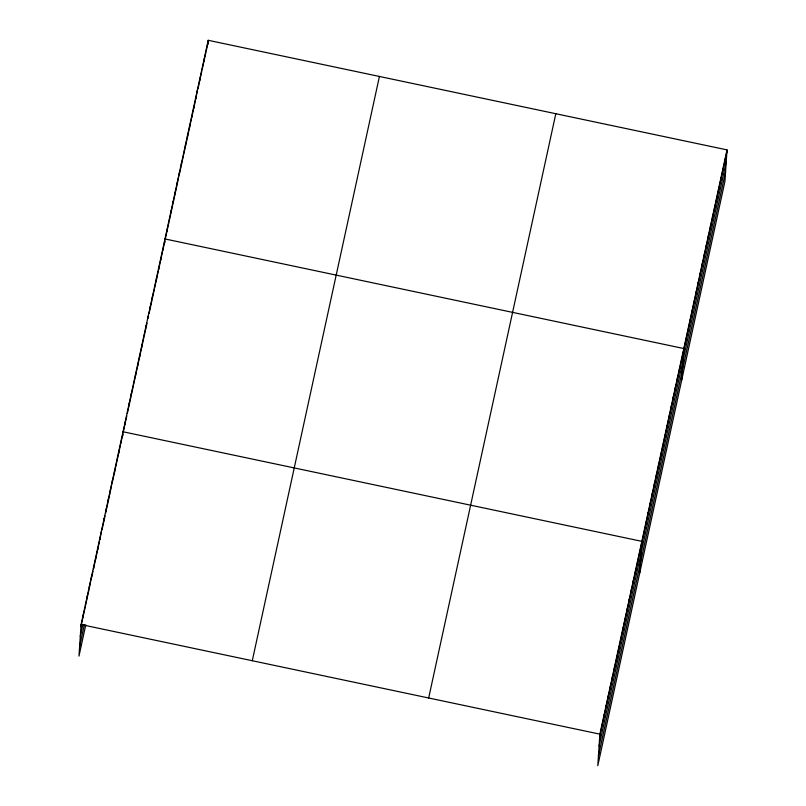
<?xml version="1.0" encoding="UTF-8"?>
<svg xmlns="http://www.w3.org/2000/svg" width="806" height="806" viewBox="0 0 806 806"><rect width="100%" height="100%" fill="white"/><g stroke="black" fill="none" stroke-linecap="round" stroke-linejoin="round"><path stroke-width="1.21" d="M727.022 149.886L599.886 734.155L597.79 765.7L724.926 181.431L727.022 149.886L208.21 40.3L81.074 624.569L78.978 656.114L85.789 624.781M83.028 617.043L83.169 614.928M87.219 597.76L87.36 595.654M89.456 586.012L89.325 588.128L91.562 576.371M93.657 566.729L93.516 568.845L99.551 541.128M95.612 559.203L95.753 557.087M97.707 549.561L97.848 547.445M99.954 537.803L99.813 539.919L102.05 528.162M104.004 520.646L104.145 518.53M106.1 511.004L106.241 508.888M108.206 501.362L108.336 499.246M110.442 489.605L110.301 491.72L112.538 479.963M114.492 472.437L114.633 470.321M118.694 453.153L118.835 451.048M120.93 441.406L120.789 443.522L122.885 433.88L122.754 435.814M124.98 424.238L125.121 422.122M129.182 404.955L129.323 402.839M131.418 393.197L131.277 395.313L133.373 385.671M135.468 376.029L135.609 373.924M137.715 364.282L137.574 366.398L143.861 337.472M139.67 356.756L139.811 354.64M141.765 347.114L141.906 344.998M145.967 327.83L146.098 325.715M148.203 316.073L148.062 318.189L148.586 315.781M150.158 308.547L150.299 306.431M152.394 296.799L152.253 298.905L154.349 289.273M156.455 279.632L156.596 277.516M158.691 267.874L158.55 269.99L162.48 251.915M160.646 260.348L160.787 258.232M162.883 248.591L162.741 250.706L164.847 241.065L164.716 243.009M166.902 231.604L167.044 229.488M171.013 212.693L171.154 210.578M173.219 201.117L173.078 203.233L176.937 185.491M175.134 193.772L175.275 191.657M177.33 182.196L177.189 184.312L179.395 172.736M181.451 163.275L181.31 165.391L183.365 155.931M185.43 146.47L185.571 144.355M187.486 137.01L187.627 134.894M189.541 127.55L189.682 125.434M191.747 115.973L191.606 118.089L195.465 100.357M193.662 108.629L193.803 106.513M195.858 97.063L195.717 99.168L197.923 87.602M199.838 80.257L199.979 78.142M203.958 61.337L204.089 59.221M207.938 44.36L208.21 40.3M601.84 726.629L601.981 724.513M603.936 716.987L604.077 714.882M606.041 707.356L606.183 705.24M608.137 697.714L608.278 695.598M610.233 688.072L610.374 685.956M612.328 678.43L612.469 676.315M614.424 668.789L614.565 666.673M616.53 659.147L616.671 657.031M618.625 649.505L618.766 647.389M620.721 639.863L620.862 637.758M622.816 630.232L622.957 628.116M624.922 620.59L625.063 618.474M627.018 610.948L627.159 608.832M629.113 601.306L629.254 599.19M631.209 591.664L631.35 589.549M633.304 582.023L633.445 579.907M635.41 572.381L635.551 570.265M637.506 562.749L637.647 560.633M639.601 553.107L639.742 550.992M639.742 572.895L641.838 541.35L123.026 431.764M643.803 533.824L643.944 531.708M645.898 524.182L646.039 522.066M647.994 514.54L648.135 512.425M650.089 504.899L650.23 502.783M652.185 495.257L652.326 493.141M654.291 485.625L654.432 483.509M656.386 475.983L656.527 473.868M658.482 466.342L658.623 464.226M660.577 456.7L660.718 454.584M662.683 447.058L662.824 444.942M664.779 437.416L664.92 435.3M666.874 427.774L667.015 425.659M668.97 418.133L669.111 416.027M671.066 408.501L671.207 406.385M673.171 398.859L673.312 396.743M675.267 389.217L675.408 387.102M677.362 379.576L677.503 377.46M679.458 369.934L679.599 367.818M681.564 360.292L681.705 358.176M681.705 380.079L683.8 348.535L164.978 238.949M685.715 341.19L685.856 339.074M687.77 331.729L687.911 329.624M689.835 322.279L689.976 320.163M691.891 312.819L692.032 310.703M693.946 303.358L694.087 301.243M696.011 293.898L696.152 291.782M698.067 284.437L698.208 282.322M700.122 274.977L700.263 272.861M702.187 265.517L702.328 263.401M704.243 256.056L704.384 253.94M706.298 246.596L706.439 244.48M708.363 237.135L708.504 235.02M710.418 227.675L710.56 225.559M712.474 218.214L712.615 216.109M714.539 208.764L714.67 206.648M716.594 199.304L716.736 197.188M718.65 189.843L718.791 187.727M720.705 180.383L720.846 178.267M722.77 170.922L722.911 168.807M724.826 161.462L724.967 159.346M80.932 626.685L85.124 607.402M85.386 606.203L89.053 589.327M91.683 577.277L92.992 571.253M102.171 529.079L105.052 515.82M105.576 513.412L110.039 492.929M112.659 480.87L120.527 444.721M123.147 432.671L126.814 415.805M127.348 413.387L131.015 396.522M133.635 384.472L137.312 367.596M144.123 336.263L147.014 323.015M149.11 313.373L151.991 300.114M154.611 288.064L158.288 271.189M165.099 239.886L168.958 222.144M169.22 220.965L172.816 204.412M179.506 173.663L181.058 166.57M183.627 154.752L191.344 119.278M198.034 88.529L201.893 70.797M202.155 69.608L206.014 51.876M206.265 50.687L208.069 42.416M80.288 636.397L82.907 624.348M79.623 646.402L84.338 624.71M252.278 660.739L379.425 76.459M428.671 697.996L555.818 113.727M599.745 736.271L726.881 152.002M599.1 745.983L726.236 161.714M598.435 755.988L725.571 171.718M81.074 624.569L599.886 734.155"/></g></svg>
